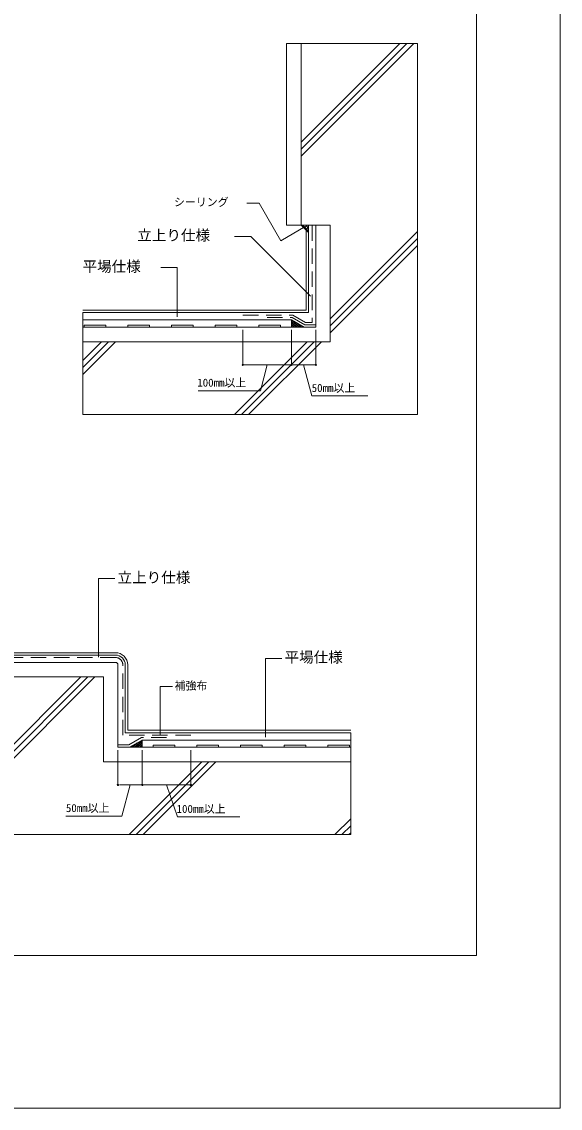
# Model space of a CAD drawing. Units: millimetres, scale not verified. Extents: x -3150 to 3150, y -4455 to 4455.
# Drawn here: x 930 to 3150, y -4455 to 24 of the extents above; entities that cross this region are included whole.
import ezdxf
from ezdxf.enums import TextEntityAlignment as Align

# ---------------------------------------------------------------- set-up
doc = ezdxf.new("R2010")
doc.units = ezdxf.units.MM
doc.header["$LTSCALE"] = 10
doc.linetypes.add('USER1', pattern=[9.525, 6.35, -3.175])
for name, color, linetype, lineweight in [('0-0_0', 7, 'Continuous', 9), ('0-1_WAKU', 7, 'Continuous', 18), ('0-3_KUTAI', 3, 'Continuous', 18), ('0-4_BOUSUI', 1, 'Continuous', 18), ('0-5_MOJI', 7, 'Continuous', 18), ('0-6_HATCH', 9, 'Continuous', 18), ('0-7_sunpo', 7, 'Continuous', 18), ('0-8_bousui2', 7, 'USER1', 9)]:
    doc.layers.add(name, color=color, linetype=linetype, lineweight=lineweight)
doc.styles.add('ＭＳ ゴシック', font='')
doc.styles.get('ＭＳ ゴシック').set_extended_font_data('MS Gothic')

msp = doc.modelspace()

# ---------------------------------------------------------------- linework, layer by layer
at = {"layer": '0-0_0', "lineweight": 18}
for p, q in [((2021.71, -65.12), (2561.71, -65.12)), ((2561.71, -1595.12), (2561.71, -65.12)), ((1181.71, -1175.12), (1181.71, -1595.12)), ((1181.71, -1595.12), (2561.71, -1595.12)), ((2286.37, -2906.97), (2286.37, -3326.97)), ((2286.37, -3326.97), (526.37, -3326.97))]:
    msp.add_line(p, q, dxfattribs=at)
at = {"layer": '0-0_0'}
for p, q in [((1847.34, -1390.25), (1852.96, -1390.25)), ((2036.09, -1390.25), (2030.46, -1390.25)), ((2047.34, -1390.25), (2052.96, -1390.25)), ((2136.09, -1390.25), (2130.46, -1390.25)), ((1332, -3122.1), (1337.62, -3122.1)), ((1420.75, -3122.1), (1415.12, -3122.1)), ((1432, -3122.1), (1437.62, -3122.1)), ((1620.75, -3122.1), (1615.12, -3122.1))]:
    msp.add_line(p, q, dxfattribs=at)
for centre, start, end in [((1841.71, -1390.25), 0, 180), ((2041.71, -1390.25), 0, 180), ((2041.71, -1390.25), 0, 180), ((2141.71, -1390.25), 0, 180), ((1841.71, -1390.25), 180, 0), ((2041.71, -1390.25), 180, 0), ((2041.71, -1390.25), 180, 0), ((2141.71, -1390.25), 180, 0), ((1326.37, -3122.1), 0, 180), ((1326.37, -3122.1), 180, 0), ((1426.37, -3122.1), 0, 180), ((1426.37, -3122.1), 0, 180), ((1426.37, -3122.1), 180, 0), ((1426.37, -3122.1), 180, 0), ((1626.37, -3122.1), 0, 180), ((1626.37, -3122.1), 180, 0)]:
    msp.add_arc(centre, 2.81, start, end, dxfattribs=at)
at = {"layer": '0-1_WAKU'}
for points in [[(-3149.99, -4455), (3150.01, -4455), (3150.01, 4455), (-3149.99, 4455)], [(-2723.99, 3645), (2805.01, 3645), (2805.01, -3825), (-2723.99, -3825)]]:
    msp.add_lwpolyline(points, close=True, dxfattribs=at)
at = {"layer": '0-3_KUTAI'}
for p, q in [((2021.71, -65.12), (2021.71, -815.12)), ((2081.71, -65.12), (2081.71, -815.12)), ((2201.71, -815.12), (2021.71, -815.12)), ((2141.71, -815.12), (2141.71, -1235.12)), ((2141.71, -1235.12), (1181.71, -1235.12)), ((1316.37, -2616.97), (526.37, -2616.97)), ((1326.37, -2966.97), (1326.37, -2626.97)), ((1326.37, -2966.97), (2286.37, -2966.97)), ((1266.37, -3026.97), (2286.37, -3026.97))]:
    msp.add_line(p, q, dxfattribs=at)
for points in [[(2201.71, -815.12), (2201.71, -1295.12), (1181.71, -1295.12)], [(1266.37, -3026.97), (1266.37, -2676.97), (526.37, -2676.97)]]:
    msp.add_lwpolyline(points, dxfattribs=at)
msp.add_arc((1316.37, -2626.97), 10, 0, 90, dxfattribs=at)
at = {"layer": '0-4_BOUSUI'}
for p, q in [((2081.71, -815.12), (2111.71, -845.12)), ((2041.71, -1205.12), (1181.71, -1205.12)), ((2041.71, -1205.12), (2041.71, -1235.12)), ((2041.71, -1205.12), (2093.67, -1235.12)), ((1316.37, -2576.97), (526.37, -2576.97)), ((1316.37, -2586.97), (526.37, -2586.97)), ((1356.37, -2906.97), (1356.37, -2626.97)), ((1366.37, -2896.97), (1366.37, -2626.97)), ((2286.37, -2906.97), (1356.37, -2906.97)), ((2286.37, -2896.97), (1366.37, -2896.97)), ((1426.37, -2936.97), (1374.41, -2966.97)), ((1426.37, -2936.97), (2286.37, -2936.97)), ((1426.37, -2936.97), (1426.37, -2966.97))]:
    msp.add_line(p, q, dxfattribs=at)
for points in [[(2111.71, -815.12), (2111.71, -1175.12), (1181.71, -1175.12)], [(2101.71, -835.12), (2101.71, -1165.12), (1181.71, -1165.12)]]:
    msp.add_lwpolyline(points, dxfattribs=at)
for points in [[(1276.71, -1235.12), (1186.71, -1235.12), (1186.71, -1226.12), (1276.71, -1226.12)], [(1456.71, -1235.12), (1366.71, -1235.12), (1366.71, -1226.12), (1456.71, -1226.12)], [(1636.71, -1235.12), (1546.71, -1235.12), (1546.71, -1226.12), (1636.71, -1226.12)], [(1816.71, -1235.12), (1726.71, -1235.12), (1726.71, -1226.12), (1816.71, -1226.12)], [(1996.71, -1235.12), (1906.71, -1235.12), (1906.71, -1226.12), (1996.71, -1226.12)], [(1471.37, -2966.97), (1561.37, -2966.97), (1561.37, -2957.97), (1471.37, -2957.97)], [(1651.37, -2966.97), (1741.37, -2966.97), (1741.37, -2957.97), (1651.37, -2957.97)], [(1831.37, -2966.97), (1921.37, -2966.97), (1921.37, -2957.97), (1831.37, -2957.97)], [(2011.37, -2966.97), (2101.37, -2966.97), (2101.37, -2957.97), (2011.37, -2957.97)], [(2191.37, -2966.97), (2281.37, -2966.97), (2281.37, -2957.97), (2191.37, -2957.97)]]:
    msp.add_lwpolyline(points, close=True, dxfattribs=at)
for radius in [50, 40]:
    msp.add_arc((1316.37, -2626.97), radius, 0, 90, dxfattribs=at)
at = {"layer": '0-5_MOJI'}
for p, q in [((1858, -723.32), (1908.63, -723.32)), ((1998.18, -878.42), (1908.63, -723.32)), ((2098.69, -820.39), (1998.18, -878.42)), ((1807.23, -861.17), (1874.73, -861.17)), ((2120.21, -1106.64), (1874.73, -861.17)), ((1503.41, -989.57), (1570.91, -989.57)), ((1570.91, -1192.94), (1570.91, -989.57)), ((1313.47, -2271.71), (1245.97, -2271.71)), ((1245.97, -2595.96), (1245.97, -2271.71)), ((2001.99, -2600.54), (1934.49, -2600.54)), ((1934.49, -2924.79), (1934.49, -2600.54)), ((1551.43, -2716.74), (1500.81, -2716.74)), ((1500.81, -2916.97), (1500.81, -2716.74))]:
    msp.add_line(p, q, dxfattribs=at)
at = {"layer": '0-6_HATCH'}
for p, q in [((2081.71, -471.83), (2488.42, -65.12)), ((2081.71, -500.83), (2517.42, -65.12)), ((2081.71, -529.83), (2546.42, -65.12)), ((2111.71, -839.72), (2087.12, -815.12)), ((2087.29, -820.7), (2092.86, -815.12)), ((2094.02, -827.43), (2106.33, -815.12)), ((2111.71, -826.25), (2100.59, -815.12)), ((2100.76, -834.17), (2111.71, -823.21)), ((2107.49, -840.9), (2111.71, -836.68)), ((2201.71, -1200.35), (2561.71, -840.35)), ((2201.71, -1229.35), (2561.71, -869.35)), ((2201.71, -1258.35), (2561.71, -898.35)), ((2041.71, -1205.36), (2041.86, -1205.21)), ((2041.71, -1214.34), (2047.56, -1208.5)), ((2073.25, -1235.12), (2045.35, -1207.22)), ((2041.71, -1223.32), (2053.25, -1211.78)), ((2064.27, -1235.12), (2041.71, -1212.57)), ((2041.71, -1232.3), (2058.94, -1215.07)), ((2055.29, -1235.12), (2041.71, -1221.55)), ((2046.31, -1235.12), (2041.71, -1230.53)), ((2047.87, -1235.12), (2064.64, -1218.36)), ((2056.85, -1235.12), (2070.33, -1221.65)), ((2065.83, -1235.12), (2076.02, -1224.93)), ((2082.23, -1235.12), (2066.6, -1219.49)), ((2074.81, -1235.12), (2081.72, -1228.22)), ((2083.79, -1235.12), (2087.41, -1231.51)), ((2091.21, -1235.12), (2087.84, -1231.76)), ((2092.77, -1235.12), (2093.1, -1234.79)), ((1181.71, -1371.83), (1258.42, -1295.12)), ((1181.71, -1400.83), (1287.42, -1295.12)), ((1181.71, -1429.83), (1316.42, -1295.12)), ((1806.94, -1595.12), (2106.94, -1295.12)), ((1835.94, -1595.12), (2135.94, -1295.12)), ((1864.94, -1595.12), (2164.94, -1295.12)), ((526.37, -3324.22), (1173.62, -2676.97)), ((552.62, -3326.97), (1202.62, -2676.97)), ((581.62, -3326.97), (1231.62, -2676.97)), ((1387.63, -2966.97), (1405.69, -2948.91)), ((1404.03, -2966.97), (1393.19, -2956.13)), ((1396.61, -2966.97), (1426.37, -2937.21)), ((1413.01, -2966.97), (1398.88, -2952.84)), ((1421.99, -2966.97), (1404.57, -2949.56)), ((1405.59, -2966.97), (1426.37, -2946.19)), ((1426.37, -2962.37), (1410.27, -2946.27)), ((1414.57, -2966.97), (1426.37, -2955.17)), ((1426.37, -2953.39), (1415.96, -2942.98)), ((1426.37, -2944.41), (1421.65, -2939.69)), ((1377.09, -2966.97), (1376.11, -2965.99)), ((1378.65, -2966.97), (1384.44, -2961.18)), ((1386.07, -2966.97), (1381.8, -2962.7)), ((1395.05, -2966.97), (1387.49, -2959.42)), ((1423.55, -2966.97), (1426.37, -2964.15)), ((1372.15, -3326.97), (1672.15, -3026.97)), ((1401.15, -3326.97), (1701.15, -3026.97)), ((1430.15, -3326.97), (1730.15, -3026.97)), ((2220.68, -3326.97), (2286.37, -3261.28)), ((2249.68, -3326.97), (2286.37, -3290.28)), ((2278.68, -3326.97), (2286.37, -3319.28))]:
    msp.add_line(p, q, dxfattribs=at)
at = {"layer": '0-7_sunpo'}
for p, q in [((1841.71, -1246.37), (1841.71, -1390.25)), ((2041.71, -1246.37), (2041.71, -1390.25)), ((2041.71, -1246.37), (2041.71, -1390.25)), ((2141.71, -1246.37), (2141.71, -1390.25)), ((2030.46, -1390.25), (1852.96, -1390.25)), ((2130.46, -1390.25), (2052.96, -1390.25)), ((1326.37, -2978.22), (1326.37, -3122.1)), ((1426.37, -2978.22), (1426.37, -3122.1)), ((1426.37, -2978.22), (1426.37, -3122.1)), ((1626.37, -2978.22), (1626.37, -3122.1)), ((1337.62, -3122.1), (1415.12, -3122.1)), ((1437.62, -3122.1), (1615.12, -3122.1))]:
    msp.add_line(p, q, dxfattribs=at)
for points in [[(1941.71, -1390.25), (1913.68, -1496.79), (1656.77, -1496.79)], [(2091.71, -1390.25), (2125.38, -1518.68), (2356.25, -1518.68)], [(1376.37, -3122.1), (1342.71, -3250.53), (1111.84, -3250.53)], [(1526.37, -3122.1), (1571.44, -3253.96), (1828.35, -3253.96)]]:
    msp.add_lwpolyline(points, dxfattribs=at)
at = {"layer": '0-8_bousui2'}
for p, q in [((2126.71, -815.12), (2126.71, -1215.12)), ((1316.37, -2596.97), (526.37, -2596.97)), ((1346.37, -2916.97), (1346.37, -2626.97)), ((1626.37, -2916.97), (1346.37, -2916.97))]:
    msp.add_line(p, q, dxfattribs=at)
for points in [[(1841.71, -1185.12), (2047.07, -1185.12), (2099.03, -1215.12), (2126.71, -1215.12)], [(1941.71, -1195.12), (2044.39, -1195.12), (2096.35, -1225.12), (2141.71, -1225.12)], [(1526.37, -2926.97), (1423.69, -2926.97), (1371.73, -2956.97), (1326.37, -2956.97)]]:
    msp.add_lwpolyline(points, dxfattribs=at)
msp.add_arc((1316.37, -2626.97), 30, 0, 90, dxfattribs=at)

# ---------------------------------------------------------------- texts
at = {"layer": '0-5_MOJI', "style": 'ＭＳ ゴシック'}
for s, height, p in [('シーリング', 32.99, (1557.18, -745.82)), ('立上り仕様', 43.99, (1406.14, -891.17)), ('平場仕様', 43.99, (1180.28, -1019.57)), ('立上り仕様', 43.99, (1324.72, -2301.71)), ('平場仕様', 43.99, (2013.24, -2630.54)), ('補強布', 32.99, (1559.87, -2739.24))]:
    msp.add_text(s, height=height, dxfattribs=at).set_placement(p, align=Align.BOTTOM_LEFT)
at = {"layer": '0-7_sunpo', "style": 'ＭＳ ゴシック'}
for s, p in [('100mm以上', (1653.31, -1490.09)), ('50mm以上', (2125.11, -1511.97)), ('50mm以上', (1111.57, -3243.82)), ('100mm以上', (1567.98, -3247.25))]:
    msp.add_text(s, height=32.99, dxfattribs=at).set_placement(p, align=Align.BOTTOM_LEFT)

doc.saveas('drawing.dxf')
